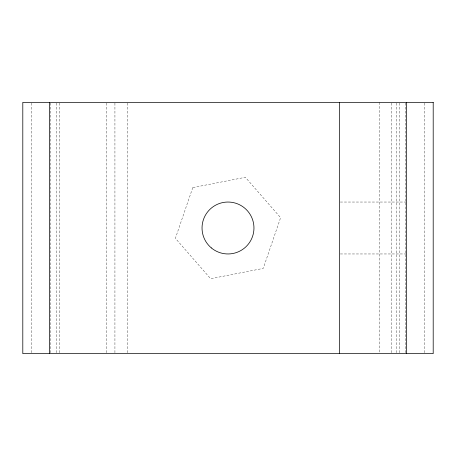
<?xml version="1.0" encoding="UTF-8"?>
<svg xmlns="http://www.w3.org/2000/svg" width="456" height="456" viewBox="0 0 456 456"><rect width="100%" height="100%" fill="white"/><g stroke="black" fill="none" stroke-linecap="round" stroke-linejoin="round"><path stroke-width="0.34" stroke-dasharray="2.28 1.71" d="M340.336 202.036L405.931 202.036M340.336 253.963L405.931 253.963M424.827 103.079L424.827 352.921M405.27 103.079L405.27 353.634M399.695 103.079L399.695 352.921M396.349 103.079L396.349 352.921M391.322 103.079L391.322 352.921M379.21 102.366L379.21 352.921M127.634 103.079L127.634 352.921M114.929 103.079L114.929 352.921M106.556 103.079L106.556 352.921M59.651 103.079L59.651 352.921M56.305 103.079L56.305 352.921M50.73 103.079L50.73 353.634M31.173 103.079L31.173 353.634M192.768 187.598L175.395 238.311L210.626 278.707L263.232 268.402L280.605 217.689L245.374 177.293L192.768 187.598"/><path stroke-width="0.68" d="M406.638 102.366L406.638 353.634M339.635 102.366L339.635 353.634M49.362 102.366L49.362 353.634M433.2 102.366L22.8 102.366L22.8 353.634L433.2 353.634L433.2 102.366M211.35 247.921A25.963 25.963 0 0 0 253.576 232.457A25.963 25.963 0 0 0 219.074 203.621A25.963 25.963 0 0 0 211.35 247.921"/></g></svg>
